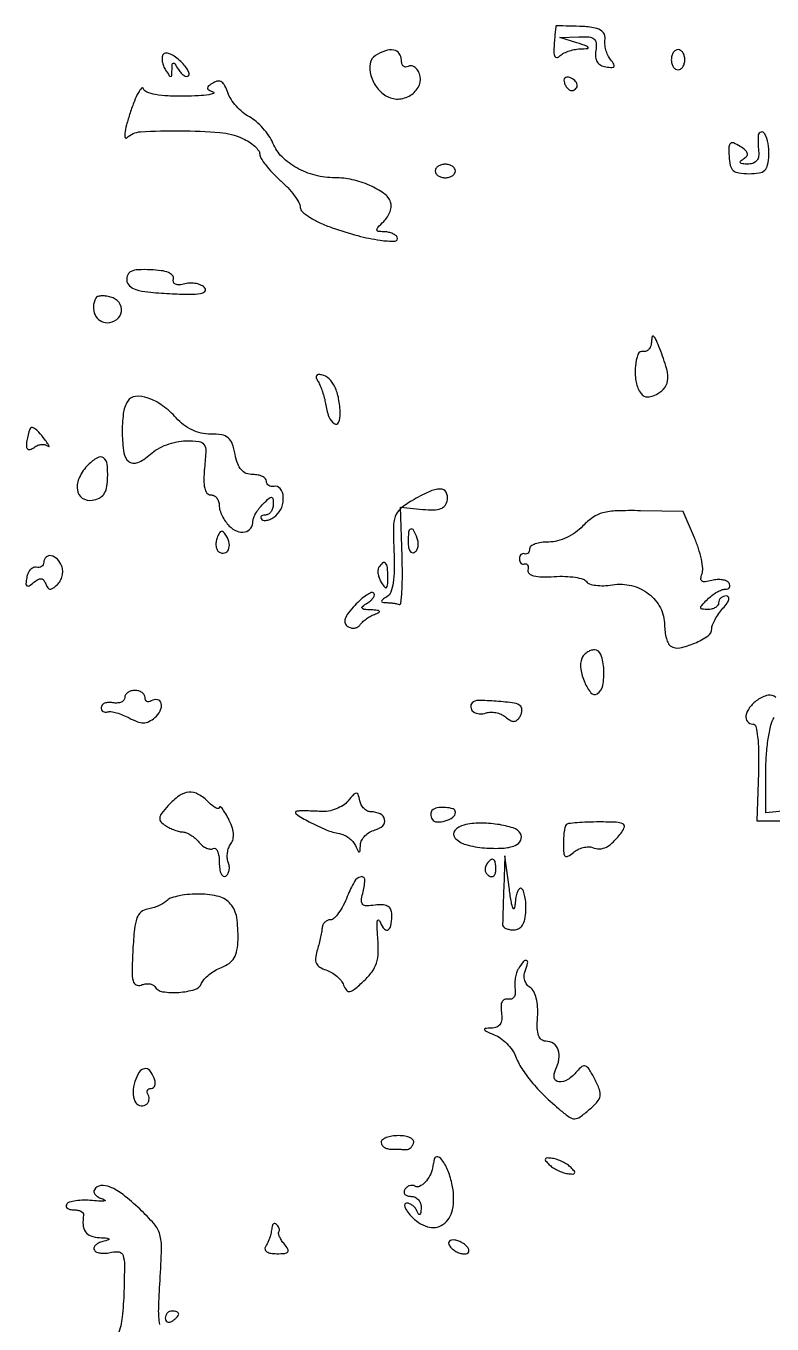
# Model space of a CAD drawing. Extents: x 0 to 5034, y 0 to 2560.
# Drawn here: x 3888.4 to 3998.9, y 1158.1 to 1350.5 of the extents above; entities that cross this region are included whole.
import ezdxf

# ---------------------------------------------------------------- set-up
doc = ezdxf.new("R2010")
doc.units = 0

msp = doc.modelspace()

# ---------------------------------------------------------------- linework, layer by layer
for points in [[(3966.91816, 1350.5, 0.383472), (3966.882943, 1350.468334, 0.000842), (3966.802161, 1349.697403, 0.004571), (3966.719384, 1348.815407, 0.002751), (3966.636514, 1347.767756, 0.020637), (3966.599309, 1346.611478, 0.103056), (3966.73667, 1345.98092, 0.333362), (3967.022964, 1345.821767, 0.163743), (3967.417756, 1346.017756, -0.075755), (3967.939985, 1346.401871, -0.035071), (3968.713653, 1346.740747, -0.033717), (3969.593066, 1346.989173, -0.039852), (3970.45, 1347.09968, 0.008368), (3971.603448, 1347.175132, 0.530901), (3971.687528, 1347.324527, 0.197985), (3971.46504, 1347.518242, 0.003881), (3970, 1348), (3967.5, 1348.80064), (3970.312858, 1348.90032, -0.027987), (3971.798582, 1348.869804, -0.153559), (3972.534146, 1348.574958, -0.205057), (3972.851225, 1347.96638, -0.055198), (3972.812858, 1346.853863, 0.058048), (3972.785062, 1345.888717, 0.116941), (3973.023189, 1345.170142, 0.132423), (3973.532612, 1344.691113, 0.085456), (3974.305807, 1344.434156, 0.023544), (3975.20219, 1344.341255, 0.270212), (3975.505906, 1344.496155, 0.297465), (3975.503659, 1344.821328, 0.026895), (3974.994934, 1345.506104, -0.06455), (3974.590276, 1346.146123, -0.044113), (3974.297597, 1346.95618, -0.044186), (3974.15204, 1347.802977, -0.065752), (3974.189127, 1348.553083, 0.22671), (3973.931302, 1349.5025, 0.150654), (3972.958778, 1350.113156, 0.055957), (3970.897574, 1350.424319, 0.009508)], [(3984, 1345.5, 0.064853), (3984.074694, 1344.926543, 0.082425), (3984.29375, 1344.440625, 0.098894), (3984.618646, 1344.115568, 0.148195), (3985, 1344, 0.148195), (3985.381354, 1344.115568, 0.098894), (3985.70625, 1344.440625, 0.082425), (3985.925306, 1344.926543, 0.064853), (3986, 1345.5, 0.064853), (3985.925306, 1346.073457, 0.082425), (3985.70625, 1346.559375, 0.098894), (3985.381354, 1346.884432, 0.148195), (3985, 1347, 0.148195), (3984.618646, 1346.884432, 0.098894), (3984.29375, 1346.559375, 0.082425), (3984.074694, 1346.073457, 0.064853)], [(3908.66526, 1346.267397, 0.12387), (3908.527132, 1345.831827, 0.056451), (3908.558491, 1345.231382, 0.05098), (3908.738798, 1344.571764, 0.048875), (3909.05067, 1343.952254, 0.009021), (3909.594462, 1343.126026, 0.260919), (3909.813757, 1343.01732, 0.377918), (3909.959782, 1343.159741, 0.013707), (3910, 1344, -0.013262), (3910.039949, 1344.850512, -0.384189), (3910.185188, 1344.989589, -0.256254), (3910.403719, 1344.878147, -0.008396), (3910.96094, 1344.02896, 0.042964), (3911.358122, 1343.506266, 0.071832), (3911.782622, 1343.154687, 0.105877), (3912.165314, 1343.020464, 0.231971), (3912.451758, 1343.118424, 0.276112), (3912.53596, 1343.452928, 0.060078), (3912.287475, 1344.021198, 0.046597), (3911.795413, 1344.70271, 0.029197), (3911.105408, 1345.404607, 0.037204), (3910.336078, 1346.003157, 0.061817), (3909.602038, 1346.369894, 0.089483), (3909.013801, 1346.465651, 0.255369)], [(3940.142988, 1346.109533, 0.21379), (3939.364303, 1344.933304, 0.112903), (3939.47369, 1343.151483, 0.093895), (3940.413665, 1341.316527, 0.105072), (3941.929584, 1340.037685, 0.148798), (3943.737469, 1339.678792, 0.130774), (3945.544042, 1340.35783, 0.144115), (3946.659496, 1341.780539, 0.188455), (3946.669543, 1343.418774, 0.062981), (3946.34405, 1344.025784, 0.093854), (3945.91083, 1344.442212, 0.121663), (3945.442119, 1344.606086, 0.163376), (3945.007063, 1344.504365, -0.137823), (3944.624686, 1344.394554, -0.191), (3944.295825, 1344.522757, -0.139718), (3944.073848, 1344.889745, -0.066686), (3944, 1345.440983, 0.159927), (3943.679706, 1346.416745, 0.193572), (3942.866172, 1346.920064, 0.126544), (3941.620095, 1346.820011, 0.058293)], [(3916.136847, 1342.089005, 0.022118), (3915.425685, 1341.602315, 0.235836), (3915.273695, 1341.298002, 0.27601), (3915.435851, 1341.02663, 0.028775), (3916.136847, 1340.699998, -0.671618), (3916.13884, 1340.489015, -0.063603), (3915.434991, 1340.293947, -0.023142), (3913.920336, 1340.146489, -0.009211), (3911.833333, 1340.078947, -0.015623), (3909.410007, 1340.120907, -0.033496), (3907.553533, 1340.336334, -0.042293), (3906.260669, 1340.690009, -0.228214), (3905.767194, 1341.198419, 0.560706), (3905.4871, 1341.263114, 0.068301), (3905.021628, 1340.637087, 0.032219), (3904.424279, 1339.363429, 0.014023), (3903.790059, 1337.604618, 0.012818), (3903.257041, 1335.833974, 0.034183), (3902.99714, 1334.541417, 0.113304), (3903.052271, 1333.966217, 0.557717), (3903.306199, 1333.906199, -0.184197), (3905.330777, 1334.812962, -0.015168), (3911.214102, 1334.968572, -0.019687), (3917.099964, 1334.713798, -0.086439), (3920.452947, 1333.839485, -0.035502), (3921.427761, 1333.308839, -0.04314), (3922.251803, 1332.674954, -0.048604), (3922.825509, 1332.03612, -0.159996), (3923, 1331.504783, 0.141886), (3923.178055, 1330.889956, 0.024634), (3923.88125, 1329.890316, 0.025051), (3924.85139, 1328.767062, 0.020126), (3926, 1327.657584, -0.023453), (3927.148419, 1326.533432, -0.027819), (3928.11875, 1325.366231, -0.028437), (3928.812459, 1324.309878, -0.131809), (3929, 1323.610824, 0.218083), (3929.290243, 1322.977032, 0.03613), (3930.395312, 1322.154806, 0.033973), (3931.930755, 1321.316919, 0.024146), (3933.75, 1320.583257, 0.018393), (3937.544962, 1319.416552, 0.029631), (3940.857362, 1318.737376, 0.044071), (3943.066766, 1318.615942, 0.576284), (3943.378225, 1319.197036, 0.10896), (3943.079279, 1319.504939, 0.050744), (3942.583471, 1319.764129, 0.046909), (3941.984892, 1319.9405, 0.048235), (3941.369554, 1320, -0.028712), (3940.54896, 1320.047161, -0.384068), (3940.365309, 1320.255464, -0.185946), (3940.508994, 1320.616774, -0.009801), (3941.386082, 1321.528939, 0.055655), (3941.932707, 1322.212976, 0.055567), (3942.315341, 1323.001088, 0.060897), (3942.486765, 1323.770117, 0.116545), (3942.402499, 1324.393489, 0.148927), (3941.396416, 1325.684238, 0.050272), (3939.295505, 1326.866499, 0.047492), (3936.713311, 1327.714187, 0.055628), (3934.152312, 1328, -0.062201), (3931.205486, 1328.368013, -0.064914), (3928.485093, 1329.448673, -0.069922), (3926.309531, 1331.093608, -0.097609), (3924.957602, 1333.116313, 0.05054), (3924.365238, 1334.212122, 0.033343), (3923.4828, 1335.341575, 0.033484), (3922.466041, 1336.335333, 0.053957), (3921.466925, 1337.017701, -0.052104), (3920.490202, 1337.679495, -0.036826), (3919.541121, 1338.605776, -0.037303), (3918.757107, 1339.638459, -0.062305), (3918.282871, 1340.619342, 0.038413), (3917.84851, 1341.639068, 0.123333), (3917.362719, 1342.187507, 0.183589), (3916.798994, 1342.323871, 0.107948)], [(3968.15, 1342.05, 0.053161), (3968.35683, 1341.596593, 0.062883), (3968.645469, 1341.224531, 0.073742), (3968.968009, 1340.985296, 0.149613), (3969.275, 1340.925, 0.175736), (3969.869758, 1341.213035, 0.239194), (3970.044314, 1341.772743, 0.167686), (3969.694791, 1342.413248, 0.104687), (3968.95, 1342.85, 0.089632), (3968.522225, 1342.911576, 0.189618), (3968.22, 1342.78, 0.189618), (3968.088424, 1342.477775, 0.089632)], [(3996.884846, 1334.309017, 0.032161), (3996.851929, 1333.882879, 0.009337), (3996.855809, 1333.223586, 0.009345), (3996.888017, 1332.479335, 0.009859), (3996.947704, 1331.75, -0.085426), (3996.897399, 1331.022791, -0.12979), (3996.596633, 1330.46914, -0.126936), (3996.0558, 1330.128179, -0.079775), (3995.312858, 1330.015313, -0.021964), (3994.529526, 1330.056371, -0.207739), (3994.242047, 1330.215646, -0.385901), (3994.261302, 1330.451729, -0.046709), (3994.710111, 1330.799677, 0.085136), (3995.175656, 1331.221351, 0.23996), (3995.257826, 1331.639739, 0.152452), (3994.959683, 1332.09514, 0.03259), (3994.182807, 1332.653763, 0.035147), (3993.231703, 1333.158608, 0.297851), (3992.776562, 1333.084573, 0.203188), (3992.547254, 1332.58413, 0.018125), (3992.557868, 1331.169398, 0.045801), (3992.740233, 1329.829633, 0.157816), (3993.185295, 1329.086944, 0.144309), (3994.008902, 1328.70799, 0.036164), (3995.5, 1328.6, 0.036597), (3997.020126, 1328.711413, 0.153181), (3997.835752, 1329.105729, 0.156046), (3998.2715, 1329.89048, 0.038403), (3998.451049, 1331.373105, 0.056974), (3998.331198, 1333.08056, 0.076689), (3997.819548, 1334.540981, 0.348203), (3997.294096, 1334.769728, 0.301097)], [(3949, 1329, 0.148195), (3949.115568, 1328.618646, 0.098894), (3949.440625, 1328.29375, 0.082425), (3949.926543, 1328.074694, 0.064853), (3950.5, 1328, 0.064853), (3951.073457, 1328.074694, 0.082425), (3951.559375, 1328.29375, 0.098894), (3951.884432, 1328.618646, 0.148195), (3952, 1329, 0.148195), (3951.884432, 1329.381354, 0.098894), (3951.559375, 1329.70625, 0.082425), (3951.073457, 1329.925306, 0.064853), (3950.5, 1330, 0.064853), (3949.926543, 1329.925306, 0.082425), (3949.440625, 1329.70625, 0.098894), (3949.115568, 1329.381354, 0.148195)], [(3903.287414, 1312.82616, 0.185644), (3903.685405, 1311.986603, 0.114336), (3904.639002, 1311.423599, 0.052714), (3906.412652, 1311.063477, 0.010632), (3909.625848, 1310.82616, 0.008191), (3912.612134, 1310.718373, 0.04367), (3914.239073, 1310.828501, 0.165166), (3914.865712, 1311.156529, 0.380938), (3914.882013, 1311.646765, 0.107234), (3914.368744, 1312.047137, 0.060498), (3913.617947, 1312.302587, 0.056221), (3912.75881, 1312.38426, 0.059629), (3911.920643, 1312.268997, -0.039648), (3911.079111, 1312.118884, -0.123411), (3910.513723, 1312.203358, -0.213948), (3910.231695, 1312.502857, -0.142494), (3910.20741, 1312.981033, 0.246117), (3910.07185, 1313.511266, 0.113101), (3909.471424, 1313.933251, 0.063101), (3908.387303, 1314.223196, 0.024214), (3906.830346, 1314.358802, 0.019422), (3904.976132, 1314.358094, 0.092528), (3903.947235, 1314.123956, 0.183169), (3903.433826, 1313.625518, 0.129068)], [(3898.68613, 1310.15612, 0.098281), (3898.352497, 1308.864237, 0.124689), (3898.58601, 1307.658498, 0.141823), (3899.328354, 1306.814088, 0.142928), (3900.404671, 1306.5, 0.163527), (3901.818265, 1306.975023, 0.201027), (3902.510916, 1308.169032, 0.201283), (3902.145197, 1309.498956, 0.163792), (3900.899298, 1310.316083, 0.034366), (3900.149718, 1310.457969, 0.047666), (3899.466541, 1310.473759, 0.057329), (3898.938863, 1310.374088, 0.208159)], [(3981.063386, 1303.75, -0.066236), (3980.952739, 1303.099503, -0.096056), (3980.678137, 1302.5875, -0.121282), (3980.287067, 1302.292914, -0.155394), (3979.840909, 1302.25, 0.374509), (3979.057478, 1301.817678, 0.067685), (3978.672987, 1300.054495, 0.057341), (3978.748672, 1297.893883, 0.101345), (3979.360688, 1296.225411, 0.095991), (3979.821795, 1295.725429, 0.138326), (3980.381915, 1295.514902, 0.104438), (3981.089057, 1295.602684, 0.039964), (3982.002493, 1296.001334, 0.120363), (3983.065891, 1296.954846, 0.145913), (3983.473468, 1298.225155, 0.082282), (3983.205488, 1300.079765, 0.019973), (3982.147336, 1303, 0.010827), (3981.652998, 1304.139773, 0.13446), (3981.352468, 1304.497881, 0.532849), (3981.148657, 1304.417919, 0.045418)], [(3931.64674, 1297.774777, -0.039124), (3931.973857, 1297.145889, -0.018646), (3932.298832, 1296.293248, -0.018355), (3932.57382, 1295.372242, -0.024815), (3932.749685, 1294.521385, 0.048312), (3933.247834, 1292.576549, 0.158762), (3934.052512, 1291.544413, 0.476208), (3934.692442, 1291.738978, 0.104238), (3934.929715, 1293.05, 0.038231), (3934.696965, 1295.256282, 0.066815), (3934.12855, 1297.000919, 0.087911), (3933.270332, 1298.193537, 0.142727), (3932.17567, 1298.774777, 0.06611), (3931.6601, 1298.812248, 0.261956), (3931.402642, 1298.646544, 0.216134), (3931.381989, 1298.307294, 0.04827)], [(3903.431359, 1294.888937, 0.108433), (3902.778884, 1293.029953, 0.034566), (3902.624328, 1290.084513, 0.031881), (3902.854721, 1287.225828, 0.1857), (3903.580766, 1285.932018, 0.159775), (3904.178113, 1285.696659, 0.096512), (3904.939092, 1285.799221, 0.069454), (3905.826114, 1286.244326, 0.03658), (3906.788953, 1287.018007, -0.05977), (3907.838678, 1287.784383, -0.03796), (3909.212878, 1288.423529, -0.037558), (3910.692543, 1288.856035, -0.052372), (3912.063222, 1289, -0.026143), (3914.000494, 1288.898638, -0.218729), (3914.735978, 1288.462527, -0.163095), (3915.002723, 1287.540286, -0.013323), (3914.82861, 1285, 0.018713), (3914.723007, 1283.17045, 0.06016), (3914.844513, 1281.958725, 0.114818), (3915.181015, 1281.259885, 0.227142), (3915.723574, 1281, -0.122339), (3916.210393, 1280.879077, -0.10076), (3916.62505, 1280.538393, -0.091195), (3916.903623, 1280.028821, -0.07977), (3917, 1279.428571, 0.074984), (3917.107032, 1278.718887, 0.038492), (3917.438372, 1277.880378, 0.037167), (3917.921189, 1277.051725, 0.045915), (3918.492329, 1276.364814, 0.097598), (3919.641536, 1275.593995, 0.153985), (3920.81429, 1275.487372, 0.19072), (3921.668051, 1276.061261, 0.151664), (3922, 1277.130446, -0.101938), (3922.101196, 1277.62165, -0.032985), (3922.440625, 1278.286086, -0.031321), (3922.925949, 1278.994177, -0.030489), (3923.5, 1279.642857, -0.010352), (3924.395911, 1280.50242, -0.200518), (3924.75, 1280.630952, -0.371025), (3924.955828, 1280.436048, -0.025528), (3925, 1279.571429, -0.072599), (3924.912349, 1278.970941, -0.087409), (3924.657292, 1278.461607, -0.100487), (3924.278235, 1278.121111, -0.133677), (3923.833333, 1278, 0.055671), (3923.430166, 1277.954971, 0.167549), (3923.19811, 1277.811265, 0.255643), (3923.159142, 1277.601589, 0.117684), (3923.309167, 1277.357499, 0.184187), (3923.661078, 1277.199878, 0.078525), (3924.182782, 1277.252176, 0.062695), (3924.786591, 1277.494653, 0.046441), (3925.380938, 1277.901187, 0.130283), (3926.252761, 1279.125058, 0.105499), (3926.493941, 1280.724748, 0.151383), (3926.04351, 1281.91757, 0.290101), (3925.117163, 1282.25, -0.087594), (3924.690683, 1282.230619, -0.115992), (3924.328167, 1282.367188, -0.127304), (3924.087132, 1282.638528, -0.118823), (3924, 1283, 0.193035), (3923.846844, 1283.381925, 0.087558), (3923.405156, 1283.70625, 0.067399), (3922.750016, 1283.926344, 0.047412), (3921.975, 1284, -0.093067), (3921.012391, 1284.180739, -0.120774), (3920.279861, 1284.694444, -0.09273), (3919.740222, 1285.607282, -0.037911), (3919.35, 1287, 0.036712), (3918.906587, 1288.597285, 0.13406), (3918.309107, 1289.450863, 0.136009), (3917.366128, 1289.875593, 0.038228), (3915.741349, 1290, -0.05577), (3914.329949, 1290.157919, -0.053356), (3912.965955, 1290.6243, -0.052403), (3911.709548, 1291.378766, -0.050088), (3910.616349, 1292.388209, 0.054207), (3908.608636, 1294.211764, 0.073664), (3906.44273, 1295.344863, 0.101976), (3904.589817, 1295.590286, 0.24092)], [(3888.923489, 1290.75, 0.020892), (3888.474848, 1289.030444, 0.097519), (3888.455472, 1288.011528, 0.366178), (3888.814504, 1287.713173, 0.172701), (3889.422302, 1287.935517, -0.06552), (3889.970055, 1288.28036, -0.072342), (3890.570427, 1288.457289, -0.081842), (3891.129553, 1288.445452, -0.130326), (3891.559042, 1288.241324, 0.139903), (3891.732027, 1288.163061, 0.595759), (3891.783555, 1288.231826, 0.046197), (3891.562237, 1288.614943, 0.009281), (3891.094588, 1289.25, 0.017126), (3890.251906, 1290.27614, 0.06118), (3889.618374, 1290.839454, 0.166123), (3889.191871, 1290.959952, 0.314799)], [(3897.58062, 1285.437763, 0.084978), (3896.285902, 1283.60819, 0.140264), (3895.97227, 1281.754319, 0.216217), (3896.70471, 1280.524066, 0.190845), (3898.167227, 1280.180449, 0.074011), (3899.1916, 1280.490765, 0.125646), (3899.877256, 1281.058834, 0.10517), (3900.281569, 1281.965757, 0.041941), (3900.453449, 1283.323105, 0.034953), (3900.39288, 1285.50503, 0.212784), (3899.84815, 1286.463197, 0.304145), (3898.936896, 1286.503344, 0.0598)], [(3945.558418, 1280.127918, 0.041934), (3943.86349, 1278.932113, 0.134127), (3943.08261, 1277.805021, 0.085484), (3942.800975, 1276.151239, 0.011104), (3942.887502, 1272.5589, -0.014373), (3942.934659, 1269.871315, -0.036468), (3942.770733, 1267.926835, -0.052024), (3942.413067, 1266.587518, -0.161602), (3941.829083, 1265.873206, 0.015322), (3941.195312, 1265.44365, 0.216431), (3941.062731, 1265.211127, 0.400513), (3941.183893, 1265.058185, 0.03168), (3941.75, 1265.015313, -0.016802), (3942.277566, 1264.991106, -0.014501), (3942.829052, 1264.931061, -0.014738), (3943.32608, 1264.847315, -0.040445), (3943.668048, 1264.75, 0.492632), (3943.925604, 1264.910536, 0.009319), (3944.069996, 1266.727414, 0.014828), (3944.14168, 1269.038004, 0.008446), (3944.098272, 1271.832686), (3943.860448, 1279.165371), (3947.165029, 1278.832686, 0.025793), (3948.805811, 1278.752614, 0.092314), (3949.833143, 1278.946909, 0.146533), (3950.459218, 1279.434837, 0.107082), (3950.808129, 1280.25, 0.17951), (3950.621338, 1281.377644, 0.27532), (3949.783013, 1281.851066, 0.102843), (3948.110169, 1281.462528, 0.02436)], [(3970.89111, 1276.384092, -0.049144), (3969.789163, 1275.420729, -0.045102), (3968.489385, 1274.659089, -0.046599), (3967.123429, 1274.165469, -0.063495), (3965.825686, 1274, 0.033625), (3964.74333, 1273.92713, 0.051469), (3963.830045, 1273.70625, 0.066797), (3963.200744, 1273.383781, 0.245741), (3963, 1273, -0.077096), (3962.943642, 1272.636664, -0.119977), (3962.779687, 1272.367188, -0.144529), (3962.535323, 1272.234221, -0.134046), (3962.25, 1272.25, 0.134046), (3961.964677, 1272.265779, 0.144529), (3961.720313, 1272.132812, 0.119977), (3961.556358, 1271.863336, 0.077096), (3961.5, 1271.5, 0.077096), (3961.556358, 1271.136664, 0.119977), (3961.720313, 1270.867188, 0.144529), (3961.964677, 1270.734221, 0.134046), (3962.25, 1270.75, -0.170126), (3962.51334, 1270.745977, -0.184063), (3962.70625, 1270.578025, -0.118605), (3962.791488, 1270.25008, -0.056521), (3962.75, 1269.813488, 0.279919), (3962.924625, 1269.316993, 0.113565), (3963.593021, 1268.985367, 0.056153), (3964.814339, 1268.835357, 0.017895), (3966.648263, 1268.882611, -0.023282), (3968.282104, 1268.907107, -0.031001), (3969.760116, 1268.76844, -0.031898), (3970.924971, 1268.50881, -0.185626), (3971.416586, 1268.134967, 0.18031), (3971.87012, 1267.78266, 0.044876), (3972.803809, 1267.579785, 0.040093), (3973.985643, 1267.527603, 0.031053), (3975.268323, 1267.653844, -0.100733), (3978.10826, 1267.53848, -0.10425), (3980.638485, 1266.318931, -0.109168), (3982.378169, 1264.238491, -0.120315), (3983, 1261.691722, 0.032831), (3983.067488, 1260.665014, 0.03817), (3983.2691, 1259.707742, 0.041664), (3983.563126, 1258.943238, 0.142652), (3983.916084, 1258.551863, 0.193731), (3985.269749, 1258.318308, 0.04785), (3987.460404, 1259.013987, 0.047562), (3989.437916, 1260.08962, 0.249377), (3990, 1261.146508, -0.094614), (3990.111506, 1261.7305, -0.030839), (3990.486153, 1262.528383, -0.029472), (3991.021607, 1263.383247, -0.029273), (3991.654988, 1264.171259, 0.027832), (3992.260401, 1264.920051, 0.089583), (3992.535452, 1265.495938, 0.231882), (3992.469102, 1265.843144, 0.235796), (3992.154988, 1266, 0.085274), (3991.713934, 1265.924228, 0.093604), (3991.339278, 1265.70625, 0.100386), (3991.088709, 1265.381451, 0.114747), (3991, 1265, -0.154765), (3990.879052, 1264.618614, -0.09778), (3990.538393, 1264.29375, -0.080164), (3990.02945, 1264.074515, -0.061768), (3989.428571, 1264, -0.025528), (3988.563952, 1264.044172, -0.371025), (3988.369048, 1264.25, -0.200518), (3988.49758, 1264.604089, -0.010352), (3989.357143, 1265.5, -0.033818), (3990.014549, 1266.074022, -0.032993), (3990.748586, 1266.559375, -0.03482), (3991.449512, 1266.896788, -0.095042), (3991.987588, 1267, 0.087554), (3992.37681, 1267.068682, 0.166416), (3992.621462, 1267.266173, 0.178544), (3992.683785, 1267.560757, 0.102532), (3992.558021, 1267.90612, 0.15522), (3992.197741, 1268.215315, 0.063805), (3991.570939, 1268.391367, 0.054752), (3990.79606, 1268.420041, 0.045875), (3989.984142, 1268.285602, -0.030248), (3989.030483, 1268.096948, -0.182307), (3988.546893, 1268.208053, -0.279439), (3988.377698, 1268.568069, -0.065284), (3988.540477, 1269.244886, 0.115342), (3988.653636, 1270.067279, 0.027856), (3988.448783, 1271.435418, 0.02712), (3988.029912, 1273.019218, 0.024022), (3987.427617, 1274.615404), (3985.744556, 1278.5), (3979.437702, 1278.634092, 0.012617), (3975.890952, 1278.619996, 0.057116), (3973.846643, 1278.324994, 0.086424), (3972.355691, 1277.6415, 0.053638)], [(3945, 1273.940983, 0.045552), (3945.068264, 1273.193244, 0.099152), (3945.280921, 1272.660421, 0.177225), (3945.594852, 1272.42542, 0.214542), (3945.956326, 1272.473008, 0.126981), (3946.279146, 1272.809536, 0.081026), (3946.466258, 1273.321649, 0.072258), (3946.493102, 1273.926665, 0.066719), (3946.349337, 1274.532025, 0.027681), (3945.794126, 1275.769457, 0.395517), (3945.377209, 1275.917133, 0.275668), (3945.063011, 1275.476999, 0.020503)], [(3916.682837, 1274.615871, 0.058511), (3916.521214, 1273.981629, 0.067768), (3916.522896, 1273.358823, 0.078711), (3916.680128, 1272.841624, 0.142196), (3916.974576, 1272.515713, 0.191013), (3917.771326, 1272.37394, 0.23802), (3918.353794, 1272.834197, 0.152732), (3918.482104, 1273.803525, 0.095806), (3918.07318, 1274.881592, 0.03936), (3917.644526, 1275.466726, 0.268353), (3917.319611, 1275.580022, 0.227867), (3917.0198, 1275.35823, 0.029854)], [(3891, 1271, -0.118823), (3890.912868, 1270.638528, -0.127304), (3890.671833, 1270.367188, -0.115992), (3890.309317, 1270.230619, -0.087594), (3889.882837, 1270.25, 0.161077), (3889.433566, 1270.20526, 0.103477), (3889.004968, 1269.896107, 0.082788), (3888.661938, 1269.366184, 0.060898), (3888.46313, 1268.694193, 0.023083), (3888.356014, 1267.804647, 0.265352), (3888.502053, 1267.498475, 0.305945), (3888.818149, 1267.494311, 0.028031), (3889.483047, 1267.98593, -0.040312), (3890.140841, 1268.447778, -0.161212), (3890.615644, 1268.549918, -0.209021), (3890.981891, 1268.340272, -0.072201), (3891.277754, 1267.791738, 0.06175), (3891.572753, 1267.216473, 0.231697), (3891.915414, 1267.021072, 0.172715), (3892.35651, 1267.147509, 0.033378), (3893.007783, 1267.682783, 0.08144), (3893.443745, 1268.252001, 0.064282), (3893.719431, 1268.978493, 0.064755), (3893.800223, 1269.745313, 0.085722), (3893.664167, 1270.432783, 0.102435), (3893.012588, 1271.448071, 0.147633), (3892.083477, 1271.959179, 0.24244), (3891.332052, 1271.754507, 0.210313)], [(3940.625, 1270.202254, 0.131214), (3940.501528, 1269.79244, 0.054724), (3940.546664, 1269.212247, 0.049042), (3940.73572, 1268.56691, 0.045296), (3941.05067, 1267.952254, 0.02886), (3941.524497, 1267.291, 0.422266), (3941.782177, 1267.267166, 0.204688), (3941.948456, 1267.60267, 0.012382), (3941.984687, 1268.75, 0.02377), (3941.924616, 1270.224181, 0.167601), (3941.63601, 1270.869801, 0.407002), (3941.201812, 1270.889462, 0.07248)], [(3937.095404, 1264.601553, 0.023236), (3936.107524, 1263.446921, 0.083821), (3935.649973, 1262.59732, 0.164855), (3935.64998, 1261.963376, 0.174345), (3936.036598, 1261.477381, 0.081909), (3936.538208, 1261.271121, 0.090209), (3937.062393, 1261.246606, 0.097977), (3937.527268, 1261.405072, 0.117753), (3937.861803, 1261.721941, -0.061713), (3938.213113, 1262.137883, -0.029803), (3938.753155, 1262.580504, -0.029007), (3939.378915, 1262.980712, -0.036835), (3940, 1263.271109, 0.021188), (3940.662173, 1263.555842, 0.472873), (3940.705538, 1263.733891, 0.212567), (3940.458366, 1263.8713, 0.010347), (3939.5, 1263.936365, -0.013039), (3938.43746, 1264.014252, -0.254002), (3938.174287, 1264.193038, -0.36587), (3938.233493, 1264.451836, -0.020126), (3938.97104, 1264.96094, 0.042148), (3939.494524, 1265.35738, 0.070654), (3939.848273, 1265.779663, 0.104366), (3939.986065, 1266.159198, 0.235641), (3939.891649, 1266.441684, 0.309532), (3939.539788, 1266.507546, 0.041702), (3938.8432, 1266.128198, 0.036277), (3937.995966, 1265.478021, 0.022387)], [(3970.73839, 1256.75, 0.132086), (3970.577998, 1255.16589, 0.060898), (3971.161938, 1253.16081, 0.07249), (3972.093252, 1251.640997, 0.373517), (3972.991541, 1251.494772, 0.210715), (3973.846089, 1252.73887, 0.061467), (3973.99748, 1255.111012, 0.065986), (3973.573896, 1257.303724, 0.322586), (3972.606989, 1258, 0.081718), (3972.038918, 1257.906532, 0.065954), (3971.483471, 1257.632812, 0.066687), (3971.024317, 1257.227856, 0.088052)], [(3903, 1250.937142, -0.175551), (3902.861927, 1250.556004, -0.116244), (3902.485938, 1250.273587, -0.087424), (3901.919538, 1250.135957, -0.058011), (3901.25, 1250.170756, 0.053378), (3900.580233, 1250.211773, 0.082352), (3900.014062, 1250.091203, 0.11259), (3899.637822, 1249.83469, 0.189255), (3899.5, 1249.483614, 0.102978), (3899.572998, 1249.132936, 0.136908), (3899.777465, 1248.881425, 0.135556), (3900.084353, 1248.770578, 0.100056), (3900.444561, 1248.814854, -0.11924), (3900.956056, 1248.858122, -0.03004), (3901.778867, 1248.68014, -0.028936), (3902.721602, 1248.356233, -0.025655), (3903.660472, 1247.914118, 0.032447), (3904.874346, 1247.362506, 0.09388), (3905.779599, 1247.202969, 0.112237), (3906.58419, 1247.39672, 0.058285), (3907.454901, 1247.962571, 0.105393), (3908.262783, 1248.98637, 0.16782), (3908.401036, 1250.082126, 0.301013), (3907.851634, 1250.624534, 0.189157), (3906.930902, 1250.457295, -0.090666), (3906.57557, 1250.318355, -0.169366), (3906.273452, 1250.362055, -0.176081), (3906.071817, 1250.581552, -0.098926), (3906, 1250.940983, 0.140337), (3905.884374, 1251.344827, 0.099915), (3905.559375, 1251.688914, 0.085131), (3905.073318, 1251.920655, 0.06887), (3904.5, 1252, 0.069132), (3903.926691, 1251.920351, 0.085298), (3903.440625, 1251.687785, 0.099967), (3903.115627, 1251.34245, 0.139851)], [(3954.502847, 1250.169514, 0.230478), (3954.272137, 1249.501091, 0.205862), (3954.643809, 1248.861984, 0.136515), (3955.538706, 1248.518332, 0.115941), (3956.54476, 1248.65555, -0.086312), (3957.214591, 1248.787299, -0.056283), (3958.001244, 1248.715965, -0.054711), (3958.778949, 1248.464962, -0.067909), (3959.423707, 1248.063317, 0.03954), (3960.122187, 1247.571296, 0.128939), (3960.661671, 1247.417226, 0.17421), (3961.109204, 1247.567145, 0.087479), (3961.511108, 1248.017973, 0.052329), (3961.735506, 1248.483686, 0.061763), (3961.842701, 1248.960633, 0.072312), (3961.823275, 1249.376655, 0.149694), (3961.672176, 1249.661158, 0.165645), (3960.732977, 1250.123082, 0.014499), (3958.053761, 1250.391316, 0.013229), (3955.349289, 1250.511291, 0.203562)], [(3909.444751, 1234.93895, 0.01904), (3908.462332, 1233.766619, 0.131894), (3908.175007, 1233.081574, 0.223004), (3908.347094, 1232.53297, 0.0661), (3909.039763, 1231.954263, 0.029557), (3909.681561, 1231.599556, 0.024438), (3910.402275, 1231.297446, 0.025121), (3911.092405, 1231.085599, 0.058573), (3911.627555, 1231.015313, -0.098186), (3912.147441, 1230.90487, -0.040465), (3912.786893, 1230.567107, -0.038026), (3913.434724, 1230.081885, -0.039821), (3913.990862, 1229.51101, 0.050777), (3914.529284, 1228.981976, 0.064546), (3915.124078, 1228.620389, 0.078442), (3915.682148, 1228.471484, 0.165938), (3916.113307, 1228.570027, -0.306965), (3916.448749, 1228.555899, -0.132856), (3916.739534, 1228.18801, -0.068826), (3916.937192, 1227.466154, -0.03247), (3917, 1226.5, 0.035158), (3917.067798, 1225.536994, 0.075206), (3917.280921, 1224.824632, 0.145029), (3917.59484, 1224.473061, 0.284158), (3917.956326, 1224.473008, 0.127958), (3918.278798, 1224.810469, 0.080917), (3918.464822, 1225.32539, 0.071976), (3918.490109, 1225.934531, 0.066144), (3918.34445, 1226.54476, -0.073327), (3918.197286, 1227.202814, -0.053253), (3918.221919, 1227.953958, -0.053432), (3918.404146, 1228.679866, -0.075537), (3918.725224, 1229.262735, 0.11191), (3919.04463, 1229.956625, 0.077173), (3919.091902, 1230.823725, 0.061326), (3918.861103, 1231.845866, 0.035505), (3918.351841, 1233, 0.013075), (3917.841948, 1233.905856, 0.033466), (3917.413596, 1234.52433, 0.097976), (3917.143769, 1234.752907, 0.566056), (3917.014742, 1234.678571, -0.367441), (3916.867474, 1234.511405, -0.147563), (3916.542723, 1234.560045, -0.060844), (3916.033722, 1234.881451, -0.025165), (3915.428571, 1235.428571, 0.067965), (3913.899668, 1236.590071, 0.15001), (3912.482076, 1236.901357, 0.136709), (3911.044513, 1236.371099, 0.052579)], [(3936.079821, 1235.59821, -0.078927), (3935.347174, 1234.954164, -0.04853), (3934.318998, 1234.436255, -0.04732), (3933.171881, 1234.11252, -0.06102), (3932.079821, 1234.048447, 0.006054), (3931.018796, 1234.102793, 0.006181), (3929.964073, 1234.130967, 0.006019), (3929.047649, 1234.133082, 0.025487), (3928.5, 1234.099802, 0.697357), (3928.397415, 1233.682842, 0.027402), (3930.327557, 1232.527575, 0.022673), (3932.855102, 1231.340071, 0.057418), (3934.803486, 1230.781554, -0.069332), (3935.502847, 1230.56299, -0.05054), (3936.201315, 1230.142082, -0.050943), (3936.794536, 1229.594807, -0.074738), (3937.179715, 1229, 0.008064), (3937.579144, 1228.155053, 0.333906), (3937.748717, 1228.069225, 0.342194), (3937.874613, 1228.208383, 0.008248), (3937.929715, 1229.133369, -0.113732), (3938.113528, 1229.798842, -0.071799), (3938.59641, 1230.448299, -0.066148), (3939.292336, 1230.983967, -0.06713), (3940.100616, 1231.316061, 0.12649), (3941.228489, 1231.943134, 0.262492), (3941.515076, 1232.875106, 0.23227), (3940.862229, 1233.696575, 0.111162), (3939.514307, 1234, -0.112998), (3938.967503, 1234.125173, -0.081375), (3938.453422, 1234.486369, -0.075587), (3938.049631, 1235.023028, -0.07547), (3937.823324, 1235.655726, 0.023627), (3937.592112, 1236.600155, 0.341529), (3937.330016, 1236.789349, 0.203793), (3936.96164, 1236.618144, 0.01038)], [(3948.527186, 1234.193853, 0.126718), (3948.384342, 1233.951895, 0.07666), (3948.341558, 1233.61998, 0.068433), (3948.401535, 1233.251796, 0.063947), (3948.559212, 1232.904194, 0.251502), (3949.262296, 1232.49748, 0.081215), (3950.495327, 1232.659209, 0.080596), (3951.619821, 1233.207039, 0.24382), (3952, 1233.940322, 0.321455), (3951.652963, 1234.424334, 0.063543), (3950.544228, 1234.648844, 0.058963), (3949.30547, 1234.593169, 0.156944)], [(3953.267, 1232.04202, 0.151343), (3951.913702, 1231.228553, 0.38261), (3951.915486, 1230.171747, 0.141348), (3953.554901, 1229.149794, 0.049539), (3956.313994, 1228.654592, 0.031559), (3958.981703, 1228.613254, 0.08292), (3960.846041, 1229.016598, 0.183707), (3961.683884, 1229.784528, 0.260441), (3961.640355, 1230.772901, 0.179771), (3960.568872, 1231.607029, 0.038849), (3958.242365, 1232.147057, 0.039955), (3955.592158, 1232.334349, 0.057941)], [(3968.416667, 1232.083333, 0.142824), (3968.253978, 1231.786712, 0.018474), (3968.122396, 1231.067678, 0.02033), (3968.030468, 1230.181771, 0.015687), (3968, 1229.210889, 0.017287), (3968.045853, 1227.885025, 0.206376), (3968.27575, 1227.439282, 0.320306), (3968.682392, 1227.411743, 0.035111), (3969.487265, 1227.989431, -0.059068), (3970.156631, 1228.42295, -0.052589), (3970.935213, 1228.708609, -0.055694), (3971.700789, 1228.812823, -0.097918), (3972.327949, 1228.704396, 0.098068), (3973.395014, 1228.520241, 0.116068), (3974.383171, 1228.778582, 0.079666), (3975.417898, 1229.558371, 0.026419), (3976.664963, 1231, 0.104234), (3977.039446, 1231.770086, 0.363001), (3976.815749, 1232.23138, 0.097388), (3975.848363, 1232.45655, 0.008632), (3973.33163, 1232.5, 0.008627), (3971.577894, 1232.469738, 0.012517), (3970.032312, 1232.377604, 0.008139), (3968.757747, 1232.248626, 0.168639)], [(3956.542705, 1226.069098, 0.108373), (3956.401101, 1225.665803, 0.099685), (3956.434921, 1225.22714, 0.095498), (3956.639411, 1224.820631, 0.090427), (3956.983688, 1224.510081, 0.136093), (3957.36964, 1224.397824, 0.190788), (3957.701458, 1224.524436, 0.140899), (3957.925389, 1224.890269, 0.067432), (3958, 1225.440983, 0.039415), (3957.914842, 1226.519563, 0.25701), (3957.592818, 1226.933879, 0.315493), (3957.13314, 1226.838655, 0.050477)], [(3959.157104, 1222.75, 0.000482), (3959.09693, 1220.875963, 0.000644), (3959.046149, 1219.175, 0.000447), (3959.006667, 1217.74808, 0.006692), (3959, 1217.25, 0.207348), (3959.124242, 1216.963281, 0.082495), (3959.4884, 1216.720313, 0.062883), (3960.026138, 1216.555054, 0.043167), (3960.662639, 1216.5, 0.123287), (3961.400262, 1216.684685, 0.12972), (3961.947438, 1217.193074, 0.091886), (3962.296166, 1218.063973, 0.038485), (3962.448861, 1219.323105, 0.026514), (3962.438512, 1220.439572, 0.033851), (3962.305189, 1221.45966, 0.03601), (3962.082565, 1222.265225, 0.170526), (3961.786222, 1222.632122, 0.351609), (3961.474678, 1222.593722, 0.096856), (3961.184803, 1222.150149, 0.055019), (3960.959063, 1221.352501, 0.027507), (3960.842896, 1220.309017, -0.070958), (3960.718304, 1219.686553, -0.6971), (3960.537929, 1219.684025, -0.050508), (3960.289788, 1220.593604, -0.007273), (3960, 1222.5), (3959.314207, 1227.5)], [(3935.982209, 1221.454658, -0.026884), (3935.379254, 1220.131805, -0.036372), (3934.688047, 1219.014806, -0.039669), (3934.009668, 1218.219375, -0.198902), (3933.48002, 1218, 0.105924), (3933.035172, 1217.90469, 0.091988), (3932.642492, 1217.632812, 0.088503), (3932.361977, 1217.227333, 0.088585), (3932.2391, 1216.75, -0.02663), (3932.158165, 1216.123574, -0.009354), (3931.977541, 1215.234569, -0.009257), (3931.742082, 1214.262586, -0.010708), (3931.481013, 1213.346404, 0.050164), (3931.265582, 1212.276887, 0.137136), (3931.397936, 1211.524129, 0.145808), (3931.893477, 1210.977256, 0.059494), (3932.816198, 1210.558337, -0.056283), (3933.6268, 1210.196558, -0.044272), (3934.409698, 1209.636796, -0.045614), (3935.051264, 1208.975731, -0.078374), (3935.433716, 1208.312136, 0.075657), (3935.867215, 1207.550489, 0.285209), (3936.361273, 1207.372006, 0.124049), (3937.064056, 1207.716559, 0.01288), (3938.448405, 1208.951529, 0.044129), (3939.6426, 1210.290232, 0.082755), (3940.304217, 1211.576511, 0.071861), (3940.565094, 1213.129188, 0.026592), (3940.498003, 1215.351325, -0.008991), (3940.388479, 1217.024332, -0.057141), (3940.445224, 1217.872946, -0.579623), (3940.638401, 1217.94112, -0.122772), (3940.903193, 1217.566376, 0.086689), (3941.489581, 1216.59643, 0.41375), (3942.071958, 1216.555901, 0.187808), (3942.503054, 1217.375176, 0.04092), (3942.55392, 1219, 0.125865), (3942.360445, 1219.623436, 0.145191), (3941.898529, 1220.03773, 0.102928), (3941.145458, 1220.220106, 0.043278), (3940.099816, 1220.163553, -0.029338), (3938.840408, 1220.06021, -0.198857), (3938.269662, 1220.281173, -0.230557), (3938.07108, 1220.815827, -0.039574), (3938.266882, 1221.912557, 0.051651), (3938.572258, 1223.898583, 0.488603), (3938.009657, 1224.383305, 0.219068), (3937.031644, 1223.671532, 0.034123)], [(3909.26615, 1220.86615, -0.06167), (3908.746797, 1220.461231, -0.030619), (3908.004088, 1220.076632, -0.029836), (3907.174428, 1219.767243, -0.038427), (3906.380699, 1219.589361, 0.140961), (3905.418491, 1219.155356, 0.130975), (3904.800906, 1218.265151, 0.061991), (3904.429996, 1216.623703, 0.011493), (3904.196289, 1213.531062, 0.007874), (3904.080473, 1210.376116, 0.062813), (3904.232177, 1208.929919, 0.222819), (3904.678632, 1208.364602, 0.210602), (3905.414264, 1208.328726, -0.053973), (3906.033136, 1208.49241, -0.064821), (3906.634761, 1208.505204, -0.076607), (3907.12912, 1208.373103, -0.151951), (3907.432313, 1208.10952, 0.221984), (3908.613532, 1207.335052, 0.052932), (3911.023585, 1207.244179, 0.053004), (3913.385357, 1207.659292, 0.235328), (3914.393929, 1208.584178, -0.092569), (3914.774162, 1209.202937, -0.039783), (3915.482272, 1209.870111, -0.037592), (3916.371567, 1210.479772, -0.040646), (3917.31982, 1210.931496, 0.063987), (3918.459809, 1211.541195, 0.104829), (3919.197719, 1212.34452, 0.08958), (3919.61646, 1213.472712, 0.03709), (3919.783711, 1215.097581, 0.044701), (3919.58566, 1218.344668, 0.137424), (3918.689302, 1220.333682, 0.154725), (3916.967612, 1221.430556, 0.061686), (3914.163564, 1221.817179, 0.023939), (3912.599663, 1221.763878, 0.027473), (3911.119226, 1221.559975, 0.028199), (3909.901714, 1221.251444, 0.12079)], [(3961.333975, 1210.75, 0.06434), (3961.054391, 1210.14312, 0.03544), (3960.86591, 1209.346602, 0.034682), (3960.787469, 1208.497991, 0.046521), (3960.841579, 1207.727793, -0.063745), (3960.866285, 1207.037891, -0.127665), (3960.682823, 1206.528148, -0.166556), (3960.316454, 1206.254641, -0.129485), (3959.81662, 1206.227793, 0.147697), (3959.286154, 1206.180243, 0.181577), (3958.92214, 1205.846586, 0.111721), (3958.758889, 1205.19948, 0.040714), (3958.812858, 1204.25, -0.0478), (3958.857445, 1203.204841, -0.131337), (3958.631288, 1202.508593, -0.159888), (3958.123706, 1202.099426, -0.081785), (3957.312858, 1201.936614, 0.016979), (3956.406134, 1201.874037, 0.515061), (3956.310126, 1201.705062, 0.183961), (3956.552058, 1201.469345, 0.006631), (3957.764545, 1200.963457, -0.061608), (3958.696056, 1200.448421, -0.041011), (3959.622307, 1199.652109, -0.04101), (3960.406198, 1198.715262, -0.06159), (3960.908842, 1197.776844, 0.050217), (3961.83656, 1195.946288, 0.031182), (3963.26026, 1194.000852, 0.026637), (3965.173464, 1191.936288, 0.017076), (3967.595987, 1189.741918, 0.023431), (3968.914333, 1188.729226, 0.160638), (3969.688013, 1188.498679, 0.152154), (3970.468812, 1188.76694, 0.020383), (3971.844254, 1189.864922, 0.029575), (3973.033293, 1191.026191, 0.141817), (3973.446487, 1191.867935, 0.137147), (3973.353288, 1192.815659, 0.026997), (3972.642095, 1194.38875, 0.016558), (3971.824327, 1195.844932, 0.156512), (3971.290684, 1196.308727, 0.275184), (3970.751617, 1196.237101, 0.052273), (3970.013068, 1195.515746, -0.076773), (3968.653499, 1194.311653, -0.162671), (3967.305888, 1193.968896, -0.342824), (3966.650597, 1194.560053, -0.164281), (3966.829689, 1195.75, 0.076733), (3967.351399, 1197.314502, 0.124717), (3967.24084, 1198.703162, 0.160968), (3966.531541, 1199.642424, 0.152362), (3965.385341, 1200, -0.171478), (3964.74421, 1200.226541, -0.142072), (3964.327603, 1200.823585, -0.076388), (3964.139448, 1201.890858, -0.022321), (3964.177242, 1203.562081, 0.031824), (3964.182698, 1205.070295, 0.047058), (3963.979838, 1206.376645, 0.056987), (3963.599548, 1207.38101, 0.136186), (3963.062851, 1207.961156, -0.099776), (3962.592076, 1208.401904, -0.081367), (3962.286847, 1209.022555, -0.079206), (3962.190378, 1209.724376, -0.086446), (3962.322898, 1210.399075, 0.026932), (3962.708148, 1211.591251, 0.390312), (3962.518198, 1211.951221, 0.324235), (3962.082166, 1211.82296, 0.024359)], [(3904.50284, 1194.008949, 0.069377), (3904.232259, 1192.421224, 0.115426), (3904.500003, 1191.097467, 0.201603), (3905.193525, 1190.459728, 0.228671), (3906.08541, 1190.552786, 0.097277), (3906.403043, 1190.847224, 0.097513), (3906.585377, 1191.239685, 0.098348), (3906.604475, 1191.669126, 0.100828), (3906.457295, 1192.069098, -0.08716), (3906.315434, 1192.424589, -0.166025), (3906.352836, 1192.726548, -0.178851), (3906.562601, 1192.927745, -0.10301), (3906.909598, 1193, 0.172457), (3907.252873, 1193.122029, 0.149855), (3907.46628, 1193.440625, 0.105471), (3907.506416, 1193.925826, 0.059765), (3907.361626, 1194.5, 0.081869), (3906.696956, 1195.63498, 0.268098), (3905.91188, 1195.924911, 0.21707), (3905.132346, 1195.394326, 0.059656)], [(3941, 1185, 0.148195), (3941.115568, 1184.618646, 0.098894), (3941.440625, 1184.29375, 0.082425), (3941.926543, 1184.074694, 0.064853), (3942.5, 1184, -0.004387), (3943.127457, 1183.994495, -0.004037), (3943.772344, 1183.977969, -0.004034), (3944.347021, 1183.953955, -0.013314), (3944.725, 1183.925, 0.136666), (3945.028942, 1183.976726, 0.076449), (3945.342292, 1184.187813, 0.06671), (3945.617283, 1184.519541, 0.059365), (3945.808333, 1184.925, 0.251645), (3945.737641, 1185.333632, 0.114589), (3945.302552, 1185.684219, 0.072434), (3944.54756, 1185.922288, 0.040232), (3943.583333, 1186, 0.036866), (3942.593992, 1185.926954, 0.055541), (3941.758854, 1185.70625, 0.072835), (3941.187599, 1185.383143, 0.231675)], [(3948.875, 1182.559017, 0.003419), (3948.817158, 1182.291773, 0.001585), (3948.745502, 1181.943899, 0.00157), (3948.672535, 1181.577992, 0.002187), (3948.609687, 1181.25, -0.071979), (3948.208348, 1180.073137, -0.071837), (3947.489659, 1179.05744, -0.09072), (3946.677845, 1178.464756, -0.256209), (3946, 1178.5, 0.117181), (3945.623007, 1178.625047, 0.100558), (3945.206842, 1178.577624, 0.092847), (3944.815187, 1178.364134, 0.08344), (3944.510081, 1178.016312, 0.136093), (3944.397824, 1177.63036, 0.190788), (3944.524436, 1177.298542, 0.140899), (3944.890269, 1177.074611, 0.067432), (3945.440983, 1177, -0.112996), (3946.029484, 1176.865284, -0.105058), (3946.518848, 1176.485938, -0.09884), (3946.832732, 1175.91812, -0.088486), (3946.921053, 1175.25, -0.021021), (3946.862835, 1174.583427, -0.185333), (3946.724694, 1174.327933, -0.449116), (3946.54862, 1174.351958, -0.051902), (3946.337719, 1174.75, 0.067691), (3946.064905, 1175.227916, 0.061674), (3945.666698, 1175.632812, 0.065381), (3945.209024, 1175.907131, 0.102705), (3944.761679, 1176, 0.314503), (3944.514822, 1175.827681, 0.171925), (3944.510401, 1175.441343, 0.0723), (3944.82395, 1174.829282, 0.029456), (3945.41114, 1174.098189, 0.128237), (3947.853929, 1172.497225, 0.237427), (3950.146131, 1172.822941, 0.194819), (3951.572462, 1175.00663, 0.095093), (3951.586572, 1178.390225, 0.040058), (3951.011911, 1180.503413, 0.057838), (3950.151112, 1182.235858, 0.160612), (3949.395629, 1182.841315, 0.454967)], [(3965.859179, 1181.740821, 0.050837), (3966.407488, 1181.293959, 0.031056), (3967.132577, 1180.878673, 0.030919), (3967.910448, 1180.553254, 0.047204), (3968.620576, 1180.379424, 0.024186), (3969.389068, 1180.304363, 0.278309), (3969.645331, 1180.44233, 0.311517), (3969.626122, 1180.716521, 0.027877), (3969.140821, 1181.259179, 0.050837), (3968.592512, 1181.706041, 0.031056), (3967.867423, 1182.121327, 0.030919), (3967.089552, 1182.446746, 0.047204), (3966.379424, 1182.620576, 0.024186), (3965.610932, 1182.695637, 0.278309), (3965.354669, 1182.55767, 0.311517), (3965.373878, 1182.283479, 0.027877)], [(3924.875, 1172.666667, 0.000035), (3924.817055, 1172.357507, 0.000019), (3924.745502, 1171.975521, 0.000018), (3924.672498, 1171.585629, 0.000029), (3924.609687, 1171.25, -0.041471), (3924.511575, 1170.892495, -0.01708), (3924.322828, 1170.426563, -0.016761), (3924.085195, 1169.937834, -0.020667), (3923.830179, 1169.5, 0.225781), (3923.782192, 1169.116949, 0.180541), (3924.045708, 1168.788889, 0.094322), (3924.649609, 1168.569302, 0.040187), (3925.510455, 1168.5, 0.020203), (3926.71079, 1168.54852, 0.203152), (3927.14547, 1168.775731, 0.313969), (3927.17717, 1169.171866, 0.041056), (3926.664963, 1169.903695, -0.027362), (3926.243095, 1170.472664, -0.039382), (3925.940125, 1171.02126, -0.044823), (3925.779583, 1171.480544, -0.230593), (3925.833333, 1171.737028, 0.141032), (3925.916425, 1171.945292, 0.08555), (3925.897396, 1172.211814, 0.073484), (3925.781471, 1172.494906, 0.062588), (3925.583333, 1172.75, 0.071318), (3925.350869, 1172.924168, 0.155668), (3925.134635, 1172.966146, 0.198926), (3924.969095, 1172.873586, 0.121312)], [(3951, 1170.075604, 0.142471), (3951.108138, 1169.703798, 0.060245), (3951.440625, 1169.297997, 0.052856), (3951.926166, 1168.922397, 0.046632), (3952.5, 1168.638374, 0.049166), (3953.07468, 1168.480468, 0.08982), (3953.559375, 1168.484956, 0.13955), (3953.877126, 1168.644659, 0.209945), (3954, 1168.924396, 0.142471), (3953.891862, 1169.296202, 0.060245), (3953.559375, 1169.702003, 0.052856), (3953.073834, 1170.077603, 0.046632), (3952.5, 1170.361626, 0.049166), (3951.92532, 1170.519532, 0.08982), (3951.440625, 1170.515044, 0.13955), (3951.122874, 1170.355341, 0.209945)], [(3909, 1158.940983, 0.108972), (3909.078288, 1158.586039, 0.182303), (3909.29375, 1158.3746, 0.161196), (3909.6179, 1158.343488, 0.082592), (3910, 1158.5, 0.029505), (3910.382774, 1158.768994, 0.035638), (3910.70625, 1159.066025, 0.038439), (3910.934461, 1159.34829, 0.151918), (3911, 1159.559017, 0.210953), (3910.92554, 1159.727648, 0.081139), (3910.70625, 1159.870461, 0.061769), (3910.382849, 1159.967655, 0.042167), (3910, 1160, 0.105053), (3909.618444, 1159.918938, 0.099167), (3909.29375, 1159.688914, 0.09642), (3909.076123, 1159.345238, 0.093332)]]:
    msp.add_lwpolyline(points, format="xyb", close=True)
for points in [[(3999.503959, 1250.927489, 0.260881), (3998.328034, 1251.286779, 0.106006), (3996.75, 1250.572437, 0.068385), (3995.603619, 1249.454448, 0.118677), (3995.058063, 1248.249436, 0.219349), (3995.273197, 1247.381521, 0.227813), (3996.067094, 1247, -0.34543), (3996.520793, 1246.644089, -0.031126), (3996.794274, 1245.125442, -0.026418), (3996.935568, 1242.889823, -0.010679), (3996.901749, 1239.833333), (3996.66931, 1232.666667), (4000.334655, 1232.666667, 0.023272)], [(4000.975171, 1234.161344), (3998, 1233.849267), (3998, 1239.938202, -0.018186), (3998.090046, 1242.413133, -0.01957), (3998.359832, 1244.814695, -0.019523), (3998.750762, 1246.846919, -0.082477), (3999.224959, 1247.988609, 0.095866)], [(3908.18985, 1158.021836, -0.050545), (3908.024408, 1160.283272, -0.009028), (3908.219528, 1164.519029, 0.008348), (3908.445941, 1169.292822, 0.076939), (3908.192744, 1171.343001, 0.110394), (3907.339951, 1172.917655, 0.024594), (3905.206809, 1175.137744, 0.022363), (3902.75497, 1177.251451, 0.066477), (3900.849037, 1178.37842, 0.127165), (3899.448307, 1178.587631, 0.232169), (3898.491728, 1177.986615, 0.203621), (3898.436606, 1177.626346, 0.1227), (3898.644811, 1177.239832, 0.08436), (3899.10074, 1176.882912, 0.050442), (3899.737757, 1176.617279, -0.100325), (3900.048828, 1176.449654, -0.644644), (3900.01472, 1176.325761, -0.052103), (3899.384922, 1176.29245, -0.009261), (3898.205972, 1176.374866, 0.024658), (3896.906954, 1176.425565, 0.032748), (3895.728286, 1176.336087, 0.034379), (3894.799788, 1176.138212, 0.186757), (3894.396955, 1175.833269, 0.178566), (3894.332959, 1175.51784, 0.188164), (3894.491205, 1175.244773, 0.115624), (3894.880322, 1175.059979, 0.053337), (3895.440983, 1175, -0.046583), (3896.02925, 1174.945074, -0.073584), (3896.507253, 1174.779687, -0.103366), (3896.805228, 1174.535752, -0.211938), (3896.881579, 1174.25, 0.056428), (3896.816958, 1172.7778, 0.136918), (3897.177613, 1171.761522, 0.152256), (3897.98005, 1171.144581, 0.075579), (3899.25, 1170.883999, -0.005439), (3900.408029, 1170.811658, -0.201311), (3900.638863, 1170.694234, -0.53838), (3900.597332, 1170.552401, -0.010757), (3899.737757, 1170.308317, 0.050233), (3899.100335, 1170.071625, 0.086631), (3898.643937, 1169.739726, 0.128779), (3898.43607, 1169.370763, 0.205441), (3898.488753, 1169.018198, 0.166277), (3898.830536, 1168.737441, 0.060411), (3899.448458, 1168.58788, 0.051559), (3900.219231, 1168.577267, 0.041654), (3901.035116, 1168.719434, -0.113952), (3902.145239, 1168.751474, -0.273053), (3902.735775, 1168.221736, -0.078448), (3902.949261, 1166.8085, -0.005837), (3902.877597, 1162.897602, -0.01979), (3902.612791, 1159.097545, -0.058884), (3902.026896, 1156.55845, -0.096118)]]:
    msp.add_lwpolyline(points, format="xyb")

doc.saveas('drawing.dxf')
